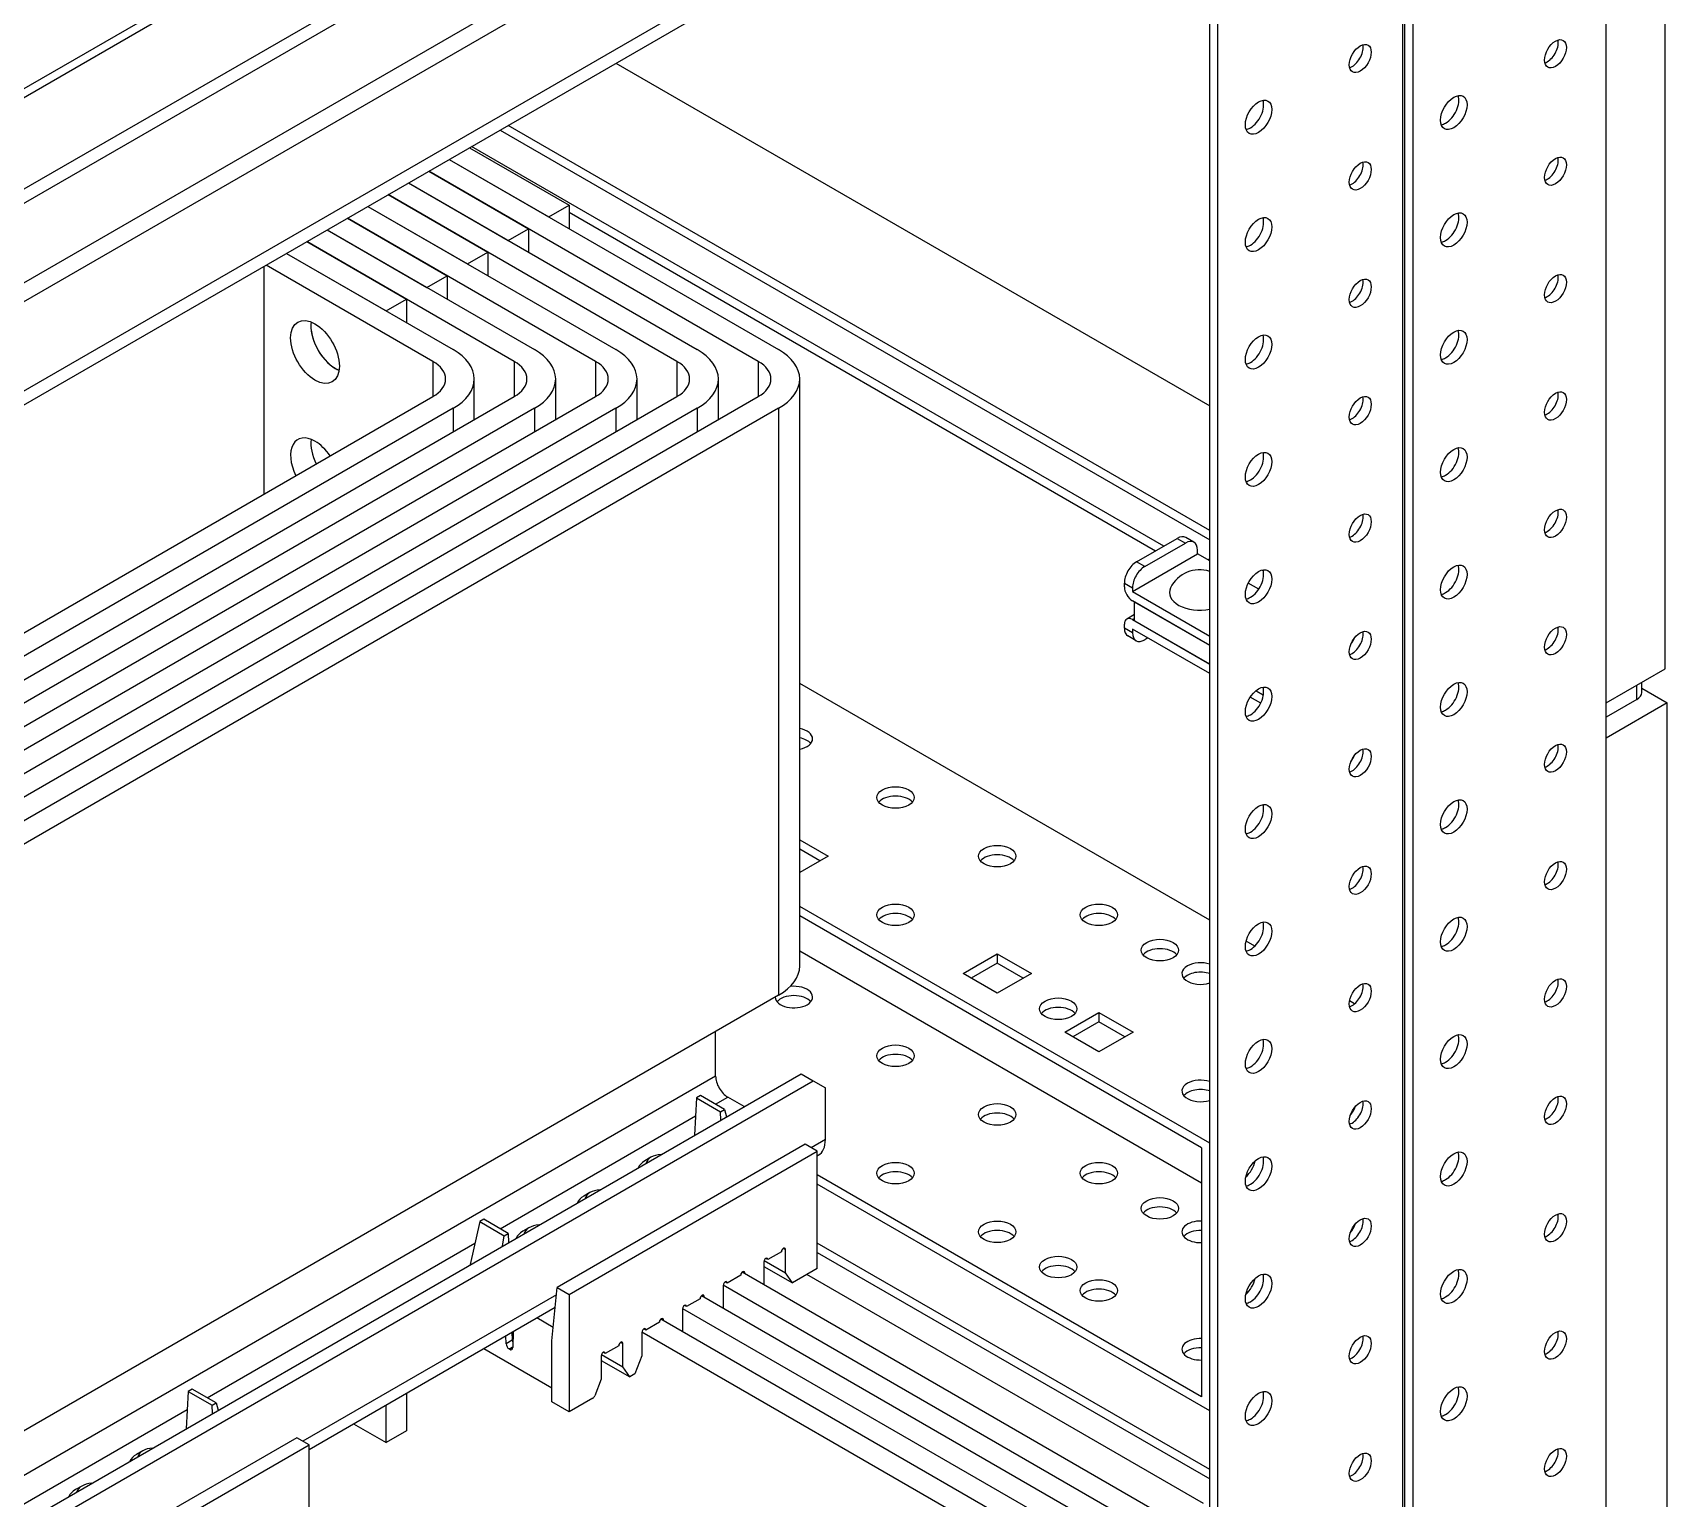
# Model space of a CAD drawing. Header units: millimetres. Extents: x -116965 to 323937, y 291661 to 566926.
# Drawn here: x -23583.1 to -23441, y 302089.5 to 302216.9 of the extents above; entities that cross this region are included whole.
import ezdxf

# ---------------------------------------------------------------- set-up
doc = ezdxf.new("R2010")
doc.units = ezdxf.units.MM
doc.layers.add('ALPHA', color=255, linetype='Continuous')

msp = doc.modelspace()

# ---------------------------------------------------------------- linework, layer by layer
at = {"layer": 'ALPHA'}
for p, q in [((-23446.265931, 302028.803404), (-23446.265931, 302498.288938)), ((-23463.766824, 302019.515756), (-23463.766824, 302489.00129)), ((-23463.059717, 302019.107507), (-23463.059717, 302488.593041)), ((-23463.943601, 302039.866933), (-23463.943601, 302306.718428)), ((-23641.604179, 302178.677051), (-23480.978503, 302271.414329)), ((-23641.604179, 302177.916092), (-23479.853503, 302271.302889)), ((-23641.604179, 302169.955251), (-23474.373426, 302266.505971)), ((-23641.604179, 302168.730506), (-23474.373426, 302265.281226)), ((-23480.383833, 302254.870895), (-23641.604179, 302161.790285)), ((-23641.604179, 302160.157292), (-23479.676727, 302253.64615)), ((-23641.604179, 302152.400574), (-23474.373426, 302248.951295)), ((-23641.604179, 302151.175829), (-23474.373426, 302247.72655)), ((-23480.737387, 302085.651979), (-23480.737387, 302244.052315)), ((-23480.03028, 302046.460143), (-23480.03028, 302244.460564)), ((-23441.139407, 302161.586161), (-23441.139407, 302240.378081)), ((-23532.356182, 302214.25019), (-23480.737387, 302184.448065)), ((-23480.737387, 302173.629485), (-23541.725347, 302208.8409)), ((-23542.432453, 302208.432652), (-23480.737387, 302172.812989)), ((-23546.851871, 302205.8811), (-23518.214046, 302189.347044)), ((-23546.851871, 302205.8811), (-23538.189813, 302200.880059)), ((-23545.084104, 302206.901721), (-23536.422046, 302201.900679)), ((-23484.73254, 302172.261853), (-23544.907327, 302207.003783)), ((-23519.981813, 302188.326424), (-23548.619638, 302204.860479)), ((-23548.619638, 302204.860479), (-23539.95758, 302199.859438)), ((-23550.387405, 302203.839859), (-23525.285114, 302189.347044)), ((-23550.387405, 302203.839859), (-23541.725347, 302198.838817)), ((-23553.922939, 302201.798617), (-23532.356182, 302189.347044)), ((-23553.922939, 302201.798617), (-23545.26088, 302196.797576)), ((-23527.052881, 302188.326424), (-23552.155172, 302202.819238)), ((-23552.155172, 302202.819238), (-23543.493114, 302197.818196)), ((-23538.189813, 302200.880059), (-23536.422046, 302201.900679)), ((-23536.422046, 302201.900679), (-23536.422046, 302199.859438)), ((-23534.123949, 302188.326424), (-23555.690706, 302200.777996)), ((-23555.690706, 302200.777996), (-23547.028647, 302195.776955)), ((-23536.422046, 302201.288307), (-23485.439647, 302171.853605)), ((-23541.195016, 302188.326424), (-23559.226239, 302198.736755)), ((-23559.226239, 302198.736755), (-23550.564181, 302193.735713)), ((-23557.458472, 302199.757376), (-23539.42725, 302189.347044)), ((-23557.458472, 302199.757376), (-23548.796414, 302194.756334)), ((-23541.725347, 302198.838817), (-23539.95758, 302199.859438)), ((-23539.95758, 302199.859438), (-23539.95758, 302197.818196)), ((-23560.994006, 302197.716134), (-23552.331948, 302192.715093)), ((-23560.994006, 302197.716134), (-23546.498317, 302189.347044)), ((-23545.26088, 302196.797576), (-23543.493114, 302197.818196)), ((-23543.493114, 302197.818196), (-23543.493114, 302195.776955)), ((-23562.93855, 302176.793409), (-23562.93855, 302196.593452)), ((-23548.266084, 302188.326424), (-23562.761773, 302196.695514)), ((-23548.796414, 302194.756334), (-23547.028647, 302195.776955)), ((-23547.028647, 302195.776955), (-23547.028647, 302193.735713)), ((-23552.331948, 302192.715093), (-23550.564181, 302193.735713)), ((-23550.564181, 302193.735713), (-23550.564181, 302191.694472)), ((-23548.266084, 302188.326424), (-23548.266084, 302185.264561)), ((-23541.195016, 302188.326424), (-23541.195016, 302185.264561)), ((-23534.123949, 302188.326424), (-23534.123949, 302185.264561)), ((-23527.052881, 302188.326424), (-23527.052881, 302185.264561)), ((-23519.981813, 302188.326424), (-23519.981813, 302185.264561)), ((-23544.667735, 302183.259587), (-23544.667735, 302186.795493)), ((-23537.596667, 302183.259587), (-23537.596667, 302186.795493)), ((-23530.525599, 302183.259587), (-23530.525599, 302186.795493)), ((-23523.454531, 302183.259587), (-23523.454531, 302186.795493)), ((-23516.383463, 302135.764456), (-23516.383463, 302186.795493)), ((-23608.90049, 302150.257271), (-23548.266084, 302185.264561)), ((-23608.90049, 302146.174788), (-23541.195016, 302185.264561)), ((-23608.90049, 302142.092305), (-23534.123949, 302185.264561)), ((-23608.90049, 302138.009822), (-23527.052881, 302185.264561)), ((-23608.90049, 302133.92734), (-23519.981813, 302185.264561)), ((-23546.498317, 302184.243941), (-23608.90049, 302148.21603)), ((-23539.42725, 302184.243941), (-23608.90049, 302144.133547)), ((-23532.356182, 302184.243941), (-23608.90049, 302140.051064)), ((-23525.285114, 302184.243941), (-23608.90049, 302135.968581)), ((-23518.214046, 302184.243941), (-23608.90049, 302131.886098)), ((-23546.498317, 302184.243941), (-23546.498317, 302182.202699)), ((-23539.42725, 302184.243941), (-23539.42725, 302182.202699)), ((-23532.356182, 302184.243941), (-23532.356182, 302182.202699)), ((-23525.285114, 302184.243941), (-23525.285114, 302182.202699)), ((-23518.214046, 302184.243941), (-23518.214046, 302133.212904)), ((-23482.108707, 302172.601508), (-23482.815814, 302173.009756)), ((-23487.454901, 302168.322257), (-23481.798047, 302171.588244)), ((-23487.101348, 302170.894222), (-23483.565814, 302172.935463)), ((-23486.394241, 302170.485973), (-23482.858707, 302172.527215)), ((-23483.565814, 302172.935463), (-23482.858707, 302172.527215)), ((-23481.798047, 302171.588244), (-23481.798047, 302171.914842)), ((-23480.737387, 302170.975871), (-23481.798047, 302171.588244)), ((-23486.394241, 302170.485973), (-23487.101348, 302170.894222)), ((-23480.914163, 302171.077933), (-23480.737387, 302171.179995)), ((-23476.187834, 302170.186303), (-23476.094551, 302170.132446)), ((-23488.162008, 302169.057104), (-23487.454901, 302168.648856)), ((-23488.162008, 302168.730506), (-23488.162008, 302169.057104)), ((-23476.482563, 302168.519348), (-23477.390812, 302169.043726)), ((-23487.454901, 302168.648856), (-23487.454901, 302168.322257)), ((-23487.454901, 302168.322257), (-23480.737387, 302164.443899)), ((-23480.737387, 302163.627402), (-23487.454901, 302167.505761)), ((-23487.278124, 302165.770706), (-23487.278124, 302167.403699)), ((-23480.737387, 302163.627402), (-23487.278124, 302167.403699)), ((-23487.278124, 302166.313034), (-23487.954901, 302165.922296)), ((-23487.454901, 302165.872768), (-23487.278124, 302165.97483)), ((-23488.162008, 302165.137921), (-23488.162008, 302165.464519)), ((-23487.454901, 302164.729672), (-23488.162008, 302165.137921)), ((-23487.454901, 302165.872768), (-23480.737387, 302161.994409)), ((-23480.737387, 302161.177912), (-23487.454901, 302165.056271)), ((-23487.454901, 302165.056271), (-23487.454901, 302164.729672)), ((-23480.737387, 302161.994409), (-23487.278124, 302165.770706)), ((-23487.144241, 302164.043007), (-23487.851348, 302164.451255)), ((-23486.111398, 302164.280599), (-23486.394241, 302164.1173)), ((-23468.38857, 302163.846279), (-23468.413488, 302163.860665)), ((-23480.737387, 302139.744877), (-23516.383463, 302160.325149)), ((-23446.265931, 302158.626361), (-23441.139407, 302161.586161)), ((-23443.174941, 302159.544919), (-23443.174941, 302160.410945)), ((-23476.305786, 302158.619327), (-23477.214036, 302159.143705)), ((-23476.078117, 302159.304378), (-23476.734599, 302159.683398)), ((-23476.734599, 302159.683398), (-23476.078117, 302159.304378)), ((-23443.614281, 302158.932547), (-23446.265931, 302157.401616)), ((-23443.614281, 302158.932547), (-23443.614281, 302160.157292)), ((-23443.174941, 302159.903639), (-23440.96263, 302158.626361)), ((-23440.96263, 302158.626361), (-23446.265931, 302155.564498)), ((-23440.96263, 302079.83444), (-23440.96263, 302158.626361)), ((-23516.383463, 302146.730481), (-23513.918372, 302145.30726)), ((-23514.625479, 302144.899012), (-23516.383463, 302145.913984)), ((-23513.918372, 302145.30726), (-23516.383463, 302143.884039)), ((-23480.737387, 302120.353083), (-23516.383463, 302140.933355)), ((-23481.444493, 302119.944835), (-23516.383463, 302140.116859)), ((-23476.823862, 302137.485403), (-23477.579843, 302137.921868)), ((-23481.444493, 302116.882973), (-23516.383463, 302137.054997)), ((-23502.1804, 302135.101053), (-23499.210551, 302136.815696)), ((-23499.210551, 302136.815696), (-23499.210551, 302135.999199)), ((-23499.210551, 302136.815696), (-23496.240703, 302135.101053)), ((-23499.210551, 302133.38641), (-23502.1804, 302135.101053)), ((-23499.210551, 302135.999199), (-23501.473293, 302134.692804)), ((-23496.94781, 302134.692804), (-23499.210551, 302135.999199)), ((-23496.240703, 302135.101053), (-23499.210551, 302133.38641)), ((-23518.214046, 302133.212904), (-23641.604179, 302061.973578)), ((-23468.141571, 302132.47268), (-23468.584465, 302132.728384)), ((-23493.341565, 302129.997949), (-23490.371717, 302131.712592)), ((-23490.371717, 302130.896095), (-23492.634458, 302129.589701)), ((-23490.371717, 302131.712592), (-23490.371717, 302130.896095)), ((-23490.371717, 302131.712592), (-23487.401868, 302129.997949)), ((-23488.108975, 302129.589701), (-23490.371717, 302130.896095)), ((-23523.692743, 302126.189304), (-23523.692743, 302130.049777)), ((-23490.371717, 302128.283306), (-23493.341565, 302129.997949)), ((-23487.401868, 302129.997949), (-23490.371717, 302128.283306)), ((-23641.604179, 302054.002821), (-23516.266304, 302126.394245)), ((-23523.692743, 302126.189304), (-23641.604179, 302058.087171)), ((-23516.266304, 302126.394245), (-23515.205442, 302125.781989)), ((-23641.604179, 302052.777843), (-23515.205442, 302125.781989)), ((-23515.205442, 302125.781989), (-23514.144984, 302125.169733)), ((-23514.144984, 302120.679002), (-23514.144984, 302125.169733)), ((-23525.355431, 302124.292242), (-23525.517805, 302121.050853)), ((-23525.001945, 302124.496405), (-23525.355431, 302124.292242)), ((-23525.355431, 302124.292242), (-23523.269604, 302123.088448)), ((-23522.916118, 302123.292611), (-23525.001945, 302124.496405)), ((-23523.691666, 302123.740203), (-23522.631881, 302124.352303)), ((-23523.269604, 302123.088448), (-23522.916118, 302123.292611)), ((-23522.916118, 302123.292611), (-23522.745404, 302122.65211)), ((-23521.216253, 302123.535302), (-23522.631881, 302124.352303)), ((-23542.426427, 302112.919563), (-23525.43348, 302122.734183)), ((-23523.247858, 302122.361907), (-23523.269604, 302123.088448)), ((-23514.144984, 302120.679002), (-23515.381781, 302119.964665)), ((-23515.911808, 302120.270559), (-23537.474457, 302107.816615)), ((-23536.413595, 302107.204359), (-23514.850946, 302119.658303)), ((-23529.311751, 302119.126103), (-23529.842081, 302118.819917)), ((-23514.850946, 302119.658303), (-23515.911808, 302120.270559)), ((-23514.850946, 302109.452096), (-23514.850946, 302119.658303)), ((-23514.850946, 302119.256784), (-23514.76628, 302119.305685)), ((-23481.444493, 302119.944835), (-23481.444493, 302098.307676)), ((-23480.737387, 302097.082931), (-23480.737387, 302120.353083)), ((-23481.444493, 302098.307676), (-23514.850946, 302117.5949)), ((-23480.737387, 302097.082931), (-23514.850946, 302116.778403)), ((-23534.614041, 302116.063658), (-23535.144372, 302115.757472)), ((-23544.193722, 302113.531353), (-23545.028305, 302109.808214)), ((-23543.840236, 302113.735516), (-23544.193722, 302113.531353)), ((-23544.193722, 302113.531353), (-23542.071998, 302112.306841)), ((-23541.718512, 302112.511004), (-23543.840236, 302113.735516)), ((-23542.2059, 302111.412307), (-23542.071998, 302112.306841)), ((-23542.071998, 302112.306841), (-23541.718512, 302112.511004)), ((-23541.718512, 302112.511004), (-23541.689018, 302111.710842)), ((-23539.916332, 302113.001213), (-23540.446662, 302112.695027)), ((-23567.877423, 302098.219826), (-23544.614097, 302111.65603)), ((-23517.979298, 302110.91124), (-23519.145801, 302110.237502)), ((-23517.802588, 302111.217426), (-23517.625811, 302111.115403)), ((-23517.625811, 302109.074161), (-23517.625811, 302111.115403)), ((-23480.737387, 302091.979827), (-23514.850946, 302111.6753)), ((-23514.850946, 302110.858803), (-23480.737387, 302091.163331)), ((-23545.028305, 302109.808214), (-23545.029331, 302109.781577)), ((-23545.00575, 302109.795197), (-23545.028305, 302109.808214)), ((-23480.737387, 302085.651979), (-23521.398672, 302109.127783)), ((-23521.337449, 302109.175796), (-23521.160672, 302109.073773)), ((-23521.160672, 302108.990373), (-23521.160672, 302109.073773)), ((-23519.499288, 302110.033339), (-23519.499288, 302108.031172)), ((-23519.499288, 302109.637629), (-23517.013556, 302108.203037)), ((-23519.47789, 302110.143052), (-23517.625811, 302109.074161)), ((-23519.145801, 302110.237502), (-23519.322578, 302110.339525)), ((-23517.013556, 302108.203037), (-23517.625811, 302109.074161)), ((-23514.850946, 302109.452096), (-23517.013556, 302108.203037)), ((-23537.920462, 302103.175039), (-23537.474457, 302107.816615)), ((-23537.474457, 302107.816615), (-23536.413595, 302107.204359)), ((-23523.034148, 302107.991709), (-23523.034148, 302105.989542)), ((-23523.031394, 302108.029194), (-23482.505154, 302084.631358)), ((-23522.680662, 302108.195872), (-23522.857439, 302108.297895)), ((-23521.514158, 302108.86961), (-23522.680662, 302108.195872)), ((-23481.267717, 302089.020027), (-23515.75385, 302108.930605)), ((-23537.536722, 302107.168631), (-23559.567538, 302094.444288)), ((-23536.413595, 302107.204359), (-23536.413595, 302096.998152)), ((-23526.215523, 302106.154242), (-23526.392299, 302106.256265)), ((-23525.049019, 302106.827979), (-23526.215523, 302106.154242)), ((-23484.272921, 302083.610737), (-23524.933533, 302107.086153)), ((-23524.872309, 302107.134166), (-23524.695533, 302107.032142)), ((-23524.695533, 302106.948743), (-23524.695533, 302107.032142)), ((-23559.036703, 302093.736407), (-23537.639929, 302106.094546)), ((-23537.815208, 302104.338805), (-23539.248051, 302105.165743)), ((-23487.808455, 302081.569496), (-23528.468393, 302105.044522)), ((-23528.40717, 302105.092536), (-23528.230393, 302104.990512)), ((-23528.230393, 302104.907113), (-23528.230393, 302104.990512)), ((-23526.569009, 302105.950079), (-23526.569009, 302103.947912)), ((-23526.566255, 302105.987563), (-23486.040688, 302082.590116)), ((-23541.90615, 302102.910216), (-23541.932146, 302103.615489)), ((-23541.401917, 302103.921734), (-23541.375921, 302103.21646)), ((-23541.387949, 302103.542771), (-23541.29936, 302103.491644)), ((-23541.284024, 302103.989826), (-23541.327461, 302102.578851)), ((-23537.80825, 302104.342824), (-23537.815208, 302104.338805)), ((-23530.103869, 302103.908448), (-23530.103869, 302101.867207)), ((-23530.101115, 302103.945933), (-23489.576221, 302080.548875)), ((-23529.750383, 302104.112611), (-23529.92716, 302104.214635)), ((-23528.583879, 302104.786349), (-23529.750383, 302104.112611)), ((-23543.844245, 302102.511118), (-23537.920019, 302099.092067)), ((-23541.375921, 302103.21646), (-23541.90615, 302102.910216)), ((-23541.641185, 302102.46441), (-23541.325369, 302102.646816)), ((-23541.592515, 302102.436321), (-23541.641185, 302102.46441)), ((-23541.32713, 302102.589599), (-23541.592515, 302102.436321)), ((-23537.920019, 302103.174783), (-23537.920462, 302103.175039)), ((-23537.920019, 302097.867555), (-23537.920019, 302103.174783)), ((-23533.617332, 302101.976532), (-23531.765254, 302100.907641)), ((-23533.285244, 302102.070981), (-23533.46202, 302102.173004)), ((-23532.11874, 302102.744719), (-23533.285244, 302102.070981)), ((-23531.94203, 302103.050905), (-23531.765254, 302102.948882)), ((-23531.765254, 302100.907641), (-23531.765254, 302102.948882)), ((-23533.63873, 302101.866818), (-23533.63873, 302099.825577)), ((-23533.63873, 302101.471108), (-23531.152998, 302100.036517)), ((-23531.152998, 302100.036517), (-23531.765254, 302100.907641)), ((-23530.103869, 302101.867207), (-23530.716125, 302100.288841)), ((-23533.63873, 302099.825577), (-23534.199964, 302098.378742)), ((-23530.716125, 302100.288841), (-23531.152998, 302100.036517)), ((-23569.541187, 302098.771865), (-23569.703562, 302095.530477)), ((-23569.187701, 302098.976028), (-23569.541187, 302098.771865)), ((-23569.541187, 302098.771865), (-23567.455361, 302097.568071)), ((-23567.101875, 302097.772234), (-23569.187701, 302098.976028)), ((-23567.455361, 302097.568071), (-23567.101875, 302097.772234)), ((-23567.101875, 302097.772234), (-23566.931161, 302097.131733)), ((-23550.564181, 302098.629883), (-23550.564181, 302095.347875)), ((-23536.413595, 302096.998152), (-23537.920019, 302097.867555)), ((-23534.353028, 302098.188274), (-23536.413595, 302096.998152)), ((-23586.612184, 302087.399186), (-23569.619237, 302097.213806)), ((-23567.433614, 302096.84153), (-23567.455361, 302097.568071)), ((-23552.331948, 302094.327255), (-23552.331948, 302097.608873)), ((-23555.173372, 302095.967752), (-23552.331948, 302094.327255)), ((-23550.564181, 302095.347875), (-23552.331948, 302094.327255)), ((-23560.097565, 302094.750182), (-23581.660214, 302082.296238)), ((-23580.599352, 302081.683983), (-23559.036703, 302094.137927)), ((-23573.497507, 302093.605727), (-23574.027837, 302093.29954)), ((-23559.036703, 302094.137927), (-23560.097565, 302094.750182)), ((-23559.036703, 302083.931719), (-23559.036703, 302094.137927)), ((-23578.799798, 302090.543281), (-23579.330128, 302090.237095))]:
    msp.add_line(p, q, dxfattribs=at)
msp.add_arc((-23481.62127, 302167.392217), 2.814063, 71.69380052, 153.81037469, dxfattribs=at)
for centre, major_axis, ratio, start_param, end_param in [((-23467.655911, 302214.658438), (0.675, 1.169134), 0.5773502692, 2.3561944902, 8.6393797974), ((-23468.363018, 302215.066687), (0.675, 1.169134), 0.5773502692, 3.926990817, 5.7318997087), ((-23450.685348, 302215.066687), (0.675, 1.169134), 0.5773502692, 2.3561944902, 8.6393797974), ((-23451.392455, 302215.474935), (0.675, 1.169134), 0.5773502692, 3.926990817, 5.7318997087), ((-23451.392455, 302215.474935), (0.675, 1.169134), 0.5773502692, 3.692878252, 3.926990817), ((-23468.363018, 302215.066687), (0.675, 1.169134), 0.5773502692, 3.692878252, 3.926990817), ((-23459.524183, 302209.963583), (0.8125, 1.407291), 0.5773502692, 2.3561944902, 8.6393797974), ((-23460.23129, 302210.371831), (0.8125, 1.407291), 0.5773502692, 3.926990817, 5.8329886172), ((-23476.494746, 302209.555335), (0.8125, 1.407291), 0.5773502692, 2.3561944902, 8.6393797974), ((-23477.201853, 302209.963583), (0.8125, 1.407291), 0.5773502692, 3.926990817, 5.8329886172), ((-23477.201853, 302209.963583), (0.8125, 1.407291), 0.5773502692, 3.5917893435, 3.926990817), ((-23460.23129, 302210.371831), (0.8125, 1.407291), 0.5773502692, 3.5917893435, 3.926990817), ((-23467.655911, 302204.452231), (0.675, 1.169134), 0.5773502692, 2.3561944902, 8.6393797974), ((-23450.685348, 302204.860479), (0.675, 1.169134), 0.5773502692, 2.3561944902, 8.6393797974), ((-23451.392455, 302205.268728), (0.675, 1.169134), 0.5773502692, 3.926990817, 5.7318997087), ((-23468.363018, 302204.860479), (0.675, 1.169134), 0.5773502692, 3.926990817, 5.7318997087), ((-23468.363018, 302204.860479), (0.675, 1.169134), 0.5773502692, 3.692878252, 3.926990817), ((-23451.392455, 302205.268728), (0.675, 1.169134), 0.5773502692, 3.692878252, 3.926990817), ((-23459.524183, 302199.757376), (0.8125, 1.407291), 0.5773502692, 2.3561944902, 8.6393797974), ((-23476.494746, 302199.349127), (0.8125, 1.407291), 0.5773502692, 2.3561944902, 8.6393797974), ((-23477.201853, 302199.757376), (0.8125, 1.407291), 0.5773502692, 3.926990817, 5.8329886172), ((-23460.23129, 302200.165624), (0.8125, 1.407291), 0.5773502692, 3.926990817, 5.8329886172), ((-23460.23129, 302200.165624), (0.8125, 1.407291), 0.5773502692, 3.5917893435, 3.926990817), ((-23477.201853, 302199.757376), (0.8125, 1.407291), 0.5773502692, 3.5917893435, 3.926990817), ((-23450.685348, 302194.654272), (0.675, 1.169134), 0.5773502692, 2.3561944902, 8.6393797974), ((-23451.392455, 302195.06252), (0.675, 1.169134), 0.5773502692, 3.926990817, 5.7318997087), ((-23467.655911, 302194.246024), (0.675, 1.169134), 0.5773502692, 2.3561944902, 8.6393797974), ((-23468.363018, 302194.654272), (0.675, 1.169134), 0.5773502692, 3.926990817, 5.7318997087), ((-23468.363018, 302194.654272), (0.675, 1.169134), 0.5773502692, 3.692878252, 3.926990817), ((-23451.392455, 302195.06252), (0.675, 1.169134), 0.5773502692, 3.692878252, 3.926990817), ((-23558.519133, 302189.14292), (-1.5, 2.598076), 0.5773502692, 0.7853981634, 7.0685834706), ((-23556.751366, 302190.163541), (-1.5, 2.598076), 0.5773502692, 0.6301372461, 2.5114554075), ((-23556.751366, 302190.163541), (-1.5, 2.598076), 0.5773502692, 0.6301372461, 2.3561944902), ((-23476.494746, 302189.14292), (0.8125, 1.407291), 0.5773502692, 2.3561944902, 8.6393797974), ((-23477.201853, 302189.551169), (0.8125, 1.407291), 0.5773502692, 3.926990817, 5.8329886172), ((-23459.524183, 302189.551169), (0.8125, 1.407291), 0.5773502692, 2.3561944902, 8.6393797974), ((-23460.23129, 302189.959417), (0.8125, 1.407291), 0.5773502692, 3.926990817, 5.8329886172), ((-23550.917735, 302186.795493), (-6.25, 0), 0.5773502692, 2.3561944902, 3.926990817), ((-23543.846667, 302186.795493), (-6.25, 0), 0.5773502692, 2.3561944902, 3.926990817), ((-23536.775599, 302186.795493), (-6.25, 0), 0.5773502692, 2.3561944902, 3.926990817), ((-23529.704531, 302186.795493), (-6.25, 0), 0.5773502692, 2.3561944902, 3.926990817), ((-23522.633463, 302186.795493), (-6.25, 0), 0.5773502692, 2.3561944902, 3.926990817), ((-23460.23129, 302189.959417), (0.8125, 1.407291), 0.5773502692, 3.5917893435, 3.926990817), ((-23556.751366, 302190.163541), (-1.5, 2.598076), 0.5773502692, 2.3561944902, 2.5114554075), ((-23550.917735, 302186.795493), (-3.75, 0), 0.5773502692, 2.3561944902, 3.926990817), ((-23543.846667, 302186.795493), (-3.75, 0), 0.5773502692, 2.3561944902, 3.926990817), ((-23536.775599, 302186.795493), (-3.75, 0), 0.5773502692, 2.3561944902, 3.926990817), ((-23529.704531, 302186.795493), (-3.75, 0), 0.5773502692, 2.3561944902, 3.926990817), ((-23522.633463, 302186.795493), (-3.75, 0), 0.5773502692, 2.3561944902, 3.926990817), ((-23477.201853, 302189.551169), (0.8125, 1.407291), 0.5773502692, 3.5917893435, 3.926990817), ((-23450.685348, 302184.448065), (0.675, 1.169134), 0.5773502692, 2.3561944902, 8.6393797974), ((-23467.655911, 302184.039817), (0.675, 1.169134), 0.5773502692, 2.3561944902, 8.6393797974), ((-23468.363018, 302184.448065), (0.675, 1.169134), 0.5773502692, 3.926990817, 5.7318997087), ((-23451.392455, 302184.856313), (0.675, 1.169134), 0.5773502692, 3.926990817, 5.7318997087), ((-23468.363018, 302184.448065), (0.675, 1.169134), 0.5773502692, 3.692878252, 3.926990817), ((-23451.392455, 302184.856313), (0.675, 1.169134), 0.5773502692, 3.692878252, 3.926990817), ((-23558.519133, 302178.936713), (-1.5, 2.598076), 0.5773502692, 5.4977871438, 7.735855981), ((-23556.751366, 302179.957334), (-1.5, 2.598076), 0.5773502692, 0.6301372461, 1.4526706738), ((-23556.751366, 302179.957334), (-1.5, 2.598076), 0.5773502692, 0.6301372461, 1.4526706738), ((-23558.519133, 302178.936713), (-1.5, 2.598076), 0.5773502692, 4.8305146334, 5.4977871438), ((-23476.494746, 302178.936713), (0.8125, 1.407291), 0.5773502692, 2.3561944902, 8.6393797974), ((-23477.201853, 302179.344961), (0.8125, 1.407291), 0.5773502692, 3.926990817, 5.8329886172), ((-23459.524183, 302179.344961), (0.8125, 1.407291), 0.5773502692, 2.3561944902, 8.6393797974), ((-23460.23129, 302179.75321), (0.8125, 1.407291), 0.5773502692, 3.926990817, 5.8329886172), ((-23477.201853, 302179.344961), (0.8125, 1.407291), 0.5773502692, 3.5917893435, 3.926990817), ((-23460.23129, 302179.75321), (0.8125, 1.407291), 0.5773502692, 3.5917893435, 3.926990817), ((-23467.655911, 302173.833609), (0.675, 1.169134), 0.5773502692, 2.3561944902, 8.6393797974), ((-23468.363018, 302174.241858), (0.675, 1.169134), 0.5773502692, 3.926990817, 5.7318997087), ((-23450.685348, 302174.241858), (0.675, 1.169134), 0.5773502692, 2.3561944902, 8.6393797974), ((-23451.392455, 302174.650106), (0.675, 1.169134), 0.5773502692, 3.926990817, 5.7318997087), ((-23483.565814, 302171.710718), (0.75, 1.299038), 0.5773502692, 0, 0.7853981634), ((-23468.363018, 302174.241858), (0.675, 1.169134), 0.5773502692, 3.692878252, 3.926990817), ((-23451.392455, 302174.650106), (0.675, 1.169134), 0.5773502692, 3.692878252, 3.926990817), ((-23482.858707, 302171.30247), (0.75, 1.299038), 0.5773502692, 5.4977871438, 7.0685834706), ((-23487.101348, 302169.669477), (0.75, 1.299038), 0.5773502692, 0.7853981634, 2.3561944902), ((-23486.394241, 302169.261228), (0.75, 1.299038), 0.5773502692, 0.7853981634, 2.3561944902), ((-23476.494746, 302168.730506), (0.8125, 1.407291), 0.5773502692, 2.3561944902, 8.6393797974), ((-23477.201853, 302169.138754), (0.8125, 1.407291), 0.5773502692, 3.926990817, 5.8329886172), ((-23459.524183, 302169.138754), (0.8125, 1.407291), 0.5773502692, 2.3561944902, 8.6393797974), ((-23460.23129, 302169.547002), (0.8125, 1.407291), 0.5773502692, 3.926990817, 5.8329886172), ((-23487.454901, 302168.322257), (-0.5, 0.866025), 0.5773502692, 0.7853981634, 2.3561944902), ((-23481.62127, 302168.220195), (-2.625, 0), 0.5773502692, 6.0065067037, 8.1974102982), ((-23477.201853, 302169.138754), (0.8125, 1.407291), 0.5773502692, 3.5917893435, 3.926990817), ((-23460.23129, 302169.547002), (0.8125, 1.407291), 0.5773502692, 3.5917893435, 3.926990817), ((-23487.454901, 302165.056271), (-0.5, 0.866025), 0.5773502692, 5.4977871438, 7.0685834706), ((-23487.101348, 302165.750293), (0.75, 1.299038), 0.5773502692, 2.3561944902, 3.1415926536), ((-23486.394241, 302165.342045), (0.75, 1.299038), 0.5773502692, 2.3561944902, 3.926990817), ((-23467.655911, 302163.627402), (0.675, 1.169134), 0.5773502692, 2.3561944902, 8.6393797974), ((-23468.363018, 302164.03565), (0.675, 1.169134), 0.5773502692, 3.926990817, 5.7318997087), ((-23450.685348, 302164.03565), (0.675, 1.169134), 0.5773502692, 2.3561944902, 8.6393797974), ((-23451.392455, 302164.443899), (0.675, 1.169134), 0.5773502692, 3.926990817, 5.7318997087), ((-23469.070125, 302164.443899), (0.775, 1.342339), 0.5773502692, 4.5048673228, 4.919910638), ((-23451.392455, 302164.443899), (0.675, 1.169134), 0.5773502692, 3.692878252, 3.926990817), ((-23468.363018, 302164.03565), (0.675, 1.169134), 0.5773502692, 3.692878252, 3.926990817), ((-23476.494746, 302158.524298), (0.8125, 1.407291), 0.5773502692, 2.3561944902, 8.6393797974), ((-23459.524183, 302158.932547), (0.8125, 1.407291), 0.5773502692, 2.3561944902, 8.6393797974), ((-23460.23129, 302159.340795), (0.8125, 1.407291), 0.5773502692, 3.926990817, 5.8329886172), ((-23477.201853, 302158.932547), (0.8125, 1.407291), 0.5773502692, 3.926990817, 5.8329886172), ((-23444.674941, 302159.544919), (-1.5, 0), 0.5773502692, 2.3561944902, 3.1415926536), ((-23477.201853, 302158.932547), (0.8125, 1.407291), 0.5773502692, 3.5917893435, 3.926990817), ((-23460.23129, 302159.340795), (0.8125, 1.407291), 0.5773502692, 3.5917893435, 3.926990817), ((-23516.888221, 302155.513467), (-1.625, 0), 0.5773502692, 1.8866414917, 4.3965438155), ((-23516.888221, 302154.696971), (-1.625, 0), 0.5773502692, 3.5917893435, 4.3965438155), ((-23467.655911, 302153.421195), (0.675, 1.169134), 0.5773502692, 2.3561944902, 8.6393797974), ((-23468.363018, 302153.829443), (0.675, 1.169134), 0.5773502692, 3.926990817, 5.7318997087), ((-23450.685348, 302153.829443), (0.675, 1.169134), 0.5773502692, 2.3561944902, 8.6393797974), ((-23451.392455, 302154.237691), (0.675, 1.169134), 0.5773502692, 3.926990817, 5.7318997087), ((-23469.070125, 302154.237691), (0.775, 1.342339), 0.5773502692, 4.5048673228, 4.919910638), ((-23451.392455, 302154.237691), (0.675, 1.169134), 0.5773502692, 3.692878252, 3.926990817), ((-23468.363018, 302153.829443), (0.675, 1.169134), 0.5773502692, 3.692878252, 3.926990817), ((-23508.049386, 302150.410364), (-1.625, 0), 0.5773502692, 2.3561944902, 8.6393797974), ((-23508.049386, 302149.593867), (-1.625, 0), 0.5773502692, 3.5917893435, 5.8329886172), ((-23459.524183, 302148.726339), (0.8125, 1.407291), 0.5773502692, 2.3561944902, 8.6393797974), ((-23476.494746, 302148.318091), (0.8125, 1.407291), 0.5773502692, 2.3561944902, 8.6393797974), ((-23477.201853, 302148.726339), (0.8125, 1.407291), 0.5773502692, 3.926990817, 5.8329886172), ((-23460.23129, 302149.134588), (0.8125, 1.407291), 0.5773502692, 3.926990817, 5.8329886172), ((-23460.23129, 302149.134588), (0.8125, 1.407291), 0.5773502692, 3.5917893435, 3.926990817), ((-23499.210551, 302145.30726), (-1.625, 0), 0.5773502692, 2.3561944902, 8.6393797974), ((-23477.201853, 302148.726339), (0.8125, 1.407291), 0.5773502692, 3.5917893435, 3.926990817), ((-23499.210551, 302144.490763), (-1.625, 0), 0.5773502692, 3.5917893435, 5.8329886172), ((-23467.655911, 302143.214988), (0.675, 1.169134), 0.5773502692, 2.3561944902, 8.6393797974), ((-23450.685348, 302143.623236), (0.675, 1.169134), 0.5773502692, 2.3561944902, 8.6393797974), ((-23451.392455, 302144.031484), (0.675, 1.169134), 0.5773502692, 3.926990817, 5.7318997087), ((-23468.363018, 302143.623236), (0.675, 1.169134), 0.5773502692, 3.926990817, 5.7318997087), ((-23468.363018, 302143.623236), (0.675, 1.169134), 0.5773502692, 3.692878252, 3.926990817), ((-23451.392455, 302144.031484), (0.675, 1.169134), 0.5773502692, 3.692878252, 3.926990817), ((-23508.049386, 302140.204156), (-1.625, 0), 0.5773502692, 2.3561944902, 8.6393797974), ((-23508.049386, 302139.38766), (-1.625, 0), 0.5773502692, 3.5917893435, 5.8329886172), ((-23490.371717, 302140.204156), (-1.625, 0), 0.5773502692, 2.3561944902, 8.6393797974), ((-23490.371717, 302139.38766), (-1.625, 0), 0.5773502692, 3.5917893435, 5.8329886172), ((-23476.494746, 302138.111884), (0.8125, 1.407291), 0.5773502692, 2.3561944902, 8.6393797974), ((-23477.201853, 302138.520132), (0.8125, 1.407291), 0.5773502692, 3.926990817, 5.8329886172), ((-23459.524183, 302138.520132), (0.8125, 1.407291), 0.5773502692, 2.3561944902, 8.6393797974), ((-23460.23129, 302138.92838), (0.8125, 1.407291), 0.5773502692, 3.926990817, 5.8329886172), ((-23485.068416, 302137.142294), (-1.625, 0), 0.5773502692, 2.3561944902, 8.6393797974), ((-23460.23129, 302138.92838), (0.8125, 1.407291), 0.5773502692, 3.5917893435, 3.926990817), ((-23485.068416, 302136.325798), (-1.625, 0), 0.5773502692, 3.5917893435, 5.8329886172), ((-23481.532882, 302135.101053), (-1.625, 0), 0.5773502692, 4.2008320422, 5.4977871438), ((-23477.201853, 302138.520132), (0.8125, 1.407291), 0.5773502692, 3.5917893435, 3.926990817), ((-23522.633463, 302135.764456), (-6.25, 0), 0.5773502692, 2.3561944902, 3.1415926536), ((-23481.532882, 302135.101053), (-1.625, 0), 0.5773502692, 5.4977871438, 8.3655385722), ((-23481.532882, 302134.284556), (-1.625, 0), 0.5773502692, 4.2008320422, 5.8329886172), ((-23450.685348, 302133.417029), (0.675, 1.169134), 0.5773502692, 2.3561944902, 8.6393797974), ((-23516.888221, 302133.059811), (-1.625, 0), 0.5773502692, 2.3561944902, 4.9058864552), ((-23467.655911, 302133.00878), (0.675, 1.169134), 0.5773502692, 2.3561944902, 8.6393797974), ((-23468.363018, 302133.417029), (0.675, 1.169134), 0.5773502692, 3.926990817, 5.7318997087), ((-23451.392455, 302133.825277), (0.675, 1.169134), 0.5773502692, 3.926990817, 5.7318997087), ((-23516.888221, 302133.059811), (-1.625, 0), 0.5773502692, 0.0207159855, 2.3561944902), ((-23516.888221, 302132.243315), (-1.625, 0), 0.5773502692, 3.5917893435, 5.8329886172), ((-23493.90725, 302132.039191), (-1.625, 0), 0.5773502692, 2.3561944902, 8.6393797974), ((-23493.90725, 302131.222694), (-1.625, 0), 0.5773502692, 3.5917893435, 5.8329886172), ((-23468.363018, 302133.417029), (0.675, 1.169134), 0.5773502692, 3.692878252, 3.926990817), ((-23451.392455, 302133.825277), (0.675, 1.169134), 0.5773502692, 3.692878252, 3.926990817), ((-23508.049386, 302127.956708), (-1.625, 0), 0.5773502692, 2.3561944902, 8.6393797974), ((-23476.494746, 302127.905677), (0.8125, 1.407291), 0.5773502692, 2.3561944902, 8.6393797974), ((-23477.201853, 302128.313925), (0.8125, 1.407291), 0.5773502692, 3.926990817, 5.8329886172), ((-23459.524183, 302128.313925), (0.8125, 1.407291), 0.5773502692, 2.3561944902, 8.6393797974), ((-23460.23129, 302128.722173), (0.8125, 1.407291), 0.5773502692, 3.926990817, 5.8329886172), ((-23508.049386, 302127.140211), (-1.625, 0), 0.5773502692, 3.5917893435, 5.8329886172), ((-23522.631881, 302125.577048), (-0.750214, 1.298914), 0.5774602093, 0.7853029253, 2.3560992521), ((-23477.201853, 302128.313925), (0.8125, 1.407291), 0.5773502692, 3.5917893435, 3.926990817), ((-23460.23129, 302128.722173), (0.8125, 1.407291), 0.5773502692, 3.5917893435, 3.926990817), ((-23481.532882, 302124.894846), (-1.625, 0), 0.5773502692, 5.4977871438, 8.3655385722), ((-23481.532882, 302124.078349), (-1.625, 0), 0.5773502692, 4.2008320422, 5.8329886172), ((-23481.532882, 302124.894846), (-1.625, 0), 0.5773502692, 4.2008320422, 5.4977871438), ((-23499.210551, 302122.853604), (-1.625, 0), 0.5773502692, 2.3561944902, 8.6393797974), ((-23467.655911, 302122.802573), (0.675, 1.169134), 0.5773502692, 2.3561944902, 8.6393797974), ((-23469.070125, 302123.61907), (0.8125, 1.407291), 0.5773502692, 4.4260542768, 4.9987236839), ((-23468.363018, 302123.210821), (0.675, 1.169134), 0.5773502692, 3.926990817, 5.7318997087), ((-23450.685348, 302123.210821), (0.675, 1.169134), 0.5773502692, 2.3561944902, 8.6393797974), ((-23451.392455, 302123.61907), (0.675, 1.169134), 0.5773502692, 3.926990817, 5.7318997087), ((-23499.210551, 302122.037107), (-1.625, 0), 0.5773502692, 3.5917893435, 5.8329886172), ((-23468.363018, 302123.210821), (0.675, 1.169134), 0.5773502692, 3.692878252, 3.926990817), ((-23451.392455, 302123.61907), (0.675, 1.169134), 0.5773502692, 3.692878252, 3.926990817), ((-23516.266708, 302121.903513), (-1.500429, 2.597829), 0.5774602093, 3.1415926536, 3.9268955789), ((-23528.286446, 302118.534143), (-1.45, 0), 0.5773502692, 4.8137795768, 6.1821755907), ((-23476.494746, 302117.699469), (0.8125, 1.407291), 0.5773502692, 2.3561944902, 8.6393797974), ((-23477.201853, 302118.107718), (0.8125, 1.407291), 0.5773502692, 3.926990817, 5.8329886172), ((-23477.201853, 302118.107718), (0.8125, 1.407291), 0.5773502692, 3.926990817, 5.8329886172), ((-23459.524183, 302118.107718), (0.8125, 1.407291), 0.5773502692, 2.3561944902, 8.6393797974), ((-23460.23129, 302118.515966), (0.8125, 1.407291), 0.5773502692, 3.926990817, 5.8329886172), ((-23528.286446, 302117.921771), (-2.2, 0), 0.5773502692, 5.4977871438, 6.0497610457), ((-23508.049386, 302117.7505), (-1.625, 0), 0.5773502692, 2.3561944902, 8.6393797974), ((-23508.049386, 302116.934004), (-1.625, 0), 0.5773502692, 3.5917893435, 5.8329886172), ((-23490.371717, 302117.7505), (-1.625, 0), 0.5773502692, 2.3561944902, 8.6393797974), ((-23490.371717, 302116.934004), (-1.625, 0), 0.5773502692, 3.5917893435, 5.8329886172), ((-23477.90896, 302118.515966), (0.8125, 1.407291), 0.5773502692, 4.1973738484, 5.2274041124), ((-23533.588737, 302115.471698), (-1.45, 0), 0.5773502692, 4.8137795768, 6.1821755907), ((-23477.201853, 302118.107718), (0.8125, 1.407291), 0.5773502692, 3.5917893435, 3.926990817), ((-23477.201853, 302118.107718), (0.8125, 1.407291), 0.5773502692, 3.5917893435, 3.926990817), ((-23460.23129, 302118.515966), (0.8125, 1.407291), 0.5773502692, 3.5917893435, 3.926990817), ((-23533.588737, 302114.859326), (-2.2, 0), 0.5773502692, 5.4977871438, 6.0497610457), ((-23485.068416, 302114.688638), (-1.625, 0), 0.5773502692, 2.3561944902, 8.6393797974), ((-23485.068416, 302113.872142), (-1.625, 0), 0.5773502692, 3.5917893435, 5.8329886172), ((-23499.210551, 302112.647397), (-1.625, 0), 0.5773502692, 2.3561944902, 8.6393797974), ((-23481.532882, 302112.647397), (-1.625, 0), 0.5773502692, 4.6579692944, 7.90840132), ((-23467.655911, 302112.596366), (0.675, 1.169134), 0.5773502692, 2.3561944902, 8.6393797974), ((-23469.070125, 302113.412862), (0.8125, 1.407291), 0.5773502692, 4.4260542768, 4.9987236839), ((-23468.363018, 302113.004614), (0.675, 1.169134), 0.5773502692, 3.926990817, 5.7318997087), ((-23450.685348, 302113.004614), (0.675, 1.169134), 0.5773502692, 2.3561944902, 8.6393797974), ((-23451.392455, 302113.412862), (0.675, 1.169134), 0.5773502692, 3.926990817, 5.7318997087), ((-23538.891027, 302111.79688), (-2.2, 0), 0.5773502692, 5.4977871438, 6.0497610457), ((-23538.891027, 302112.409253), (-1.45, 0), 0.5773502692, 4.8137795768, 6.1821755907), ((-23499.210551, 302111.8309), (-1.625, 0), 0.5773502692, 3.5917893435, 5.8329886172), ((-23481.532882, 302111.8309), (-1.625, 0), 0.5773502692, 4.6579692944, 5.8329886172), ((-23468.363018, 302113.004614), (0.675, 1.169134), 0.5773502692, 3.692878252, 3.926990817), ((-23451.392455, 302113.412862), (0.675, 1.169134), 0.5773502692, 3.692878252, 3.926990817), ((-23517.802554, 302111.013321), (0.124964, 0.216527), 0.5772403082, 5.4976919419, 8.6392845955), ((-23493.90725, 302109.585535), (-1.625, 0), 0.5773502692, 2.3561944902, 8.6393797974), ((-23521.337415, 302108.971691), (0.124964, 0.216527), 0.5772403082, 5.4976919419, 8.6392845955), ((-23519.322545, 302110.13542), (0.124964, 0.216527), 0.5772403082, 5.4976919419, 8.6392845955), ((-23493.90725, 302108.769038), (-1.625, 0), 0.5773502692, 3.5917893435, 5.8329886172), ((-23476.494746, 302107.493262), (0.8125, 1.407291), 0.5773502692, 2.3561944902, 8.6393797974), ((-23459.524183, 302107.90151), (0.8125, 1.407291), 0.5773502692, 2.3561944902, 8.6393797974), ((-23460.23129, 302108.309759), (0.8125, 1.407291), 0.5773502692, 3.926990817, 5.8329886172), ((-23522.857405, 302108.09379), (0.124964, 0.216527), 0.5772403082, 5.4976919419, 8.6392845955), ((-23490.371717, 302107.544293), (-1.625, 0), 0.5773502692, 2.3561944902, 8.6393797974), ((-23490.371717, 302106.727797), (-1.625, 0), 0.5773502692, 3.5917893435, 5.8329886172), ((-23477.90896, 302108.309759), (0.8125, 1.407291), 0.5773502692, 4.1973738484, 5.2274041124), ((-23477.201853, 302107.90151), (0.8125, 1.407291), 0.5773502692, 3.926990817, 5.8329886172), ((-23477.201853, 302107.90151), (0.8125, 1.407291), 0.5773502692, 3.926990817, 5.8329886172), ((-23526.392266, 302106.05216), (0.124964, 0.216527), 0.5772403082, 5.4976919419, 8.6392845955), ((-23524.872276, 302106.930061), (0.124964, 0.216527), 0.5772403082, 5.4976919419, 8.6392845955), ((-23477.201853, 302107.90151), (0.8125, 1.407291), 0.5773502692, 3.5917893435, 3.926990817), ((-23477.201853, 302107.90151), (0.8125, 1.407291), 0.5773502692, 3.5917893435, 3.926990817), ((-23460.23129, 302108.309759), (0.8125, 1.407291), 0.5773502692, 3.5917893435, 3.926990817), ((-23528.407136, 302104.888431), (0.124964, 0.216527), 0.5772403082, 5.4976919419, 8.6392845955), ((-23537.815208, 302105.56355), (-0.750214, 1.298914), 0.5774602093, 2.3560992521, 2.3619701738), ((-23529.927126, 302104.01053), (0.124964, 0.216527), 0.5772403082, 5.4976919419, 8.6392845955), ((-23481.532882, 302102.44119), (-1.625, 0), 0.5773502692, 4.6579692944, 7.90840132), ((-23467.655911, 302102.390158), (0.675, 1.169134), 0.5773502692, 2.3561944902, 8.6393797974), ((-23468.363018, 302102.798407), (0.675, 1.169134), 0.5773502692, 3.926990817, 5.7318997087), ((-23450.685348, 302102.798407), (0.675, 1.169134), 0.5773502692, 2.3561944902, 8.6393797974), ((-23451.392455, 302103.206655), (0.675, 1.169134), 0.5773502692, 3.926990817, 5.7318997087), ((-23541.641185, 302102.770596), (-0.187554, 0.324729), 0.5774602093, 0.8287538207, 2.3560992521), ((-23541.592515, 302102.742507), (-0.187554, 0.324729), 0.5774602093, 2.3560992521, 3.8919889938), ((-23541.110956, 302103.076841), (-0.187554, 0.324729), 0.5774602093, 0.8287538207, 1.4809048904), ((-23533.461987, 302101.9689), (0.124964, 0.216527), 0.5772403082, 5.4976919419, 8.6392845955), ((-23531.941997, 302102.846801), (0.124964, 0.216527), 0.5772403082, 5.4976919419, 8.6392845955), ((-23481.532882, 302101.624693), (-1.625, 0), 0.5773502692, 4.6579692944, 5.8329886172), ((-23451.392455, 302103.206655), (0.675, 1.169134), 0.5773502692, 3.692878252, 3.926990817), ((-23468.363018, 302102.798407), (0.675, 1.169134), 0.5773502692, 3.692878252, 3.926990817), ((-23459.524183, 302097.695303), (0.8125, 1.407291), 0.5773502692, 2.3561944902, 8.6393797974), ((-23460.23129, 302098.103551), (0.8125, 1.407291), 0.5773502692, 3.926990817, 5.8329886172), ((-23534.353028, 302098.392399), (0.124964, 0.216527), 0.5772403082, 3.9268956151, 4.9740931663), ((-23476.494746, 302097.287055), (0.8125, 1.407291), 0.5773502692, 2.3561944902, 8.6393797974), ((-23477.201853, 302097.695303), (0.8125, 1.407291), 0.5773502692, 3.926990817, 5.8329886172), ((-23477.201853, 302097.695303), (0.8125, 1.407291), 0.5773502692, 3.5917893435, 3.926990817), ((-23460.23129, 302098.103551), (0.8125, 1.407291), 0.5773502692, 3.5917893435, 3.926990817), ((-23572.472203, 302093.013767), (-1.45, 0), 0.5773502692, 4.8137795768, 6.1821755907), ((-23467.655911, 302092.183951), (0.675, 1.169134), 0.5773502692, 2.3561944902, 8.6393797974), ((-23450.685348, 302092.5922), (0.675, 1.169134), 0.5773502692, 2.3561944902, 8.6393797974), ((-23451.392455, 302093.000448), (0.675, 1.169134), 0.5773502692, 3.926990817, 5.7318997087), ((-23572.472203, 302092.401394), (-2.2, 0), 0.5773502692, 5.4977871438, 6.0497610457), ((-23468.363018, 302092.5922), (0.675, 1.169134), 0.5773502692, 3.926990817, 5.7318997087), ((-23577.774493, 302089.951321), (-1.45, 0), 0.5773502692, 4.8137795768, 6.1821755907), ((-23468.363018, 302092.5922), (0.675, 1.169134), 0.5773502692, 3.692878252, 3.926990817), ((-23451.392455, 302093.000448), (0.675, 1.169134), 0.5773502692, 3.692878252, 3.926990817), ((-23577.774493, 302089.338949), (-2.2, 0), 0.5773502692, 5.4977871438, 6.0497610457)]:
    msp.add_ellipse(centre, major_axis=major_axis, ratio=ratio, start_param=start_param, end_param=end_param, dxfattribs=at)

doc.saveas('drawing.dxf')
